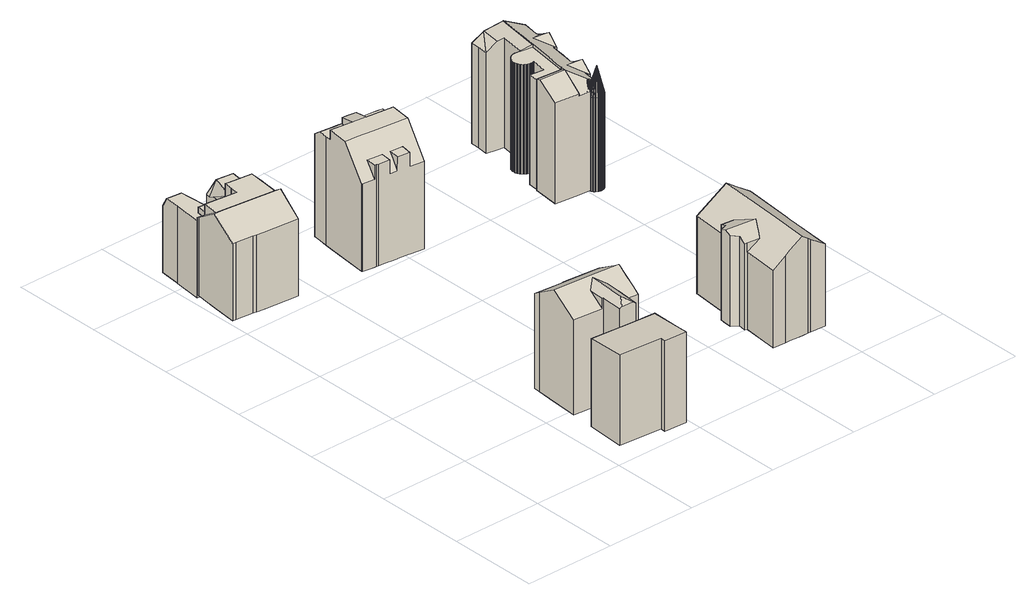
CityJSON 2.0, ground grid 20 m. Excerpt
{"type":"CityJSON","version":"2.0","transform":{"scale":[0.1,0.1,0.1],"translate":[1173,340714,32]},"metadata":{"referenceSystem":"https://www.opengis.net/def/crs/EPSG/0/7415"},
"CityObjects":{
"building1":{"type":"Building","children":["building1-1","building1-2"]},
"building1-1":{"type":"BuildingPart","attributes":{"measuredHeight":19.57,"roofType":"PULTDACH","HoeheDach":"54","NiedrigsteTraufeDesGebaeudes":"53","Blattnummer":"102081","HoeheGrund":"34"},"parents":["building1"],"geometry":[{"type":"Solid","lod":"2","boundaries":[[[[0,1,2,3]],[[0,4,5,1]],[[4,6,7,5]],[[7,6,8,9]],[[9,8,10,11]],[[11,10,12,13]],[[14,13,12,15]],[[4,0,3,16,15,12,10,8,6]],[[17,2,1,5,7,9,11,13,14]],[[16,17,14,15]],[[2,17,16,3]]]]}]},
"building1-2":{"type":"BuildingPart","attributes":{"measuredHeight":24.12,"roofType":"SATTELDACH","HoeheDach":"58","NiedrigsteTraufeDesGebaeudes":"55","Blattnummer":"102081","HoeheGrund":"34"},"parents":["building1"],"geometry":[{"type":"Solid","lod":"2","boundaries":[[[[18,19,20,21,22,23,24,25,26,27,28,29,30]],[[28,27,31,32,33,34,35,36,29]],[[37,38,20,19,39,40,41]],[[42,38,37]],[[42,43,44,45,21,20,38]],[[46,26,25,47]],[[47,25,24,48]],[[48,24,23,49]],[[50,36,35,51]],[[51,35,34,52]],[[52,34,33,53]],[[53,33,32,54]],[[54,32,31,55]],[[10,41,40,56]],[[18,39,19]],[[21,45,22]],[[57,44,43,8]],[[55,58,46,47,48,49,59,57,8,60,61,10,56,62,63,64,50,51,52,53,54]],[[61,60,8,43,42,37,41,10]],[[62,56,40,39,18,30,63]],[[59,49,23,22,45,44,57]],[[26,46,58,55,31,27]],[[30,29,36,50,64,63]]]]}]},
"building2":{"type":"Building","children":["building2-1","building2-2","building2-3"]},
"building2-1":{"type":"BuildingPart","attributes":{"measuredHeight":16.46,"roofType":"FLACHDACH","HoeheDach":"49","NiedrigsteTraufeDesGebaeudes":"46","Blattnummer":"102081","HoeheGrund":"32"},"parents":["building2"],"geometry":[{"type":"Solid","lod":"2","boundaries":[[[[65,66,67]],[[68,69,66,65]],[[70,71,72,68,65]],[[68,73,74,69]],[[75,71,70,76]],[[77,75,76,78,79,80,81,82,83,84]],[[67,66,69,74,82,81,80,79]],[[78,76,70,65,67,79]],[[73,85,86,84,83,82,74]],[[75,77,84,86,72,71]],[[68,72,86,85,73]]]]}]},
"building2-2":{"type":"BuildingPart","attributes":{"measuredHeight":16.63,"roofType":"FLACHDACH","HoeheDach":"49","NiedrigsteTraufeDesGebaeudes":"47","Blattnummer":"102081","HoeheGrund":"32"},"parents":["building2"],"geometry":[{"type":"Solid","lod":"2","boundaries":[[[[87,88,89]],[[90,91,87,89]],[[92,91,90]],[[93,94,95,96]],[[96,95,97,98]],[[99,100,101,102]],[[102,101,94,93]],[[103,104,105,106,99,102,93,96,98,107,108,109,110,111]],[[112,113,88,111,110,109,108,114]],[[106,105,92,90,100,99]],[[115,89,88,113,112,114,116]],[[105,104,103,111,88,87,91,92]],[[97,116,114,108,107,98]],[[101,100,90,89,115,116,97,95,94]]]]}]},
"building2-3":{"type":"BuildingPart","attributes":{"measuredHeight":20.28,"roofType":"SATTELDACH","HoeheDach":"53","NiedrigsteTraufeDesGebaeudes":"50","Blattnummer":"102081","HoeheGrund":"33"},"parents":["building2"],"geometry":[{"type":"Solid","lod":"2","boundaries":[[[[117,118,119,120]],[[120,119,121,122]],[[122,123,124,125,126,127,128,129,130,131,132,133,134,135,136,137,138,139,140,141,117,120]],[[142,126,125,124,123,122,121,143,144,145]],[[146,147,148,140,139,138,149]],[[150,151,152,136,135]],[[153,150,135,134,154]],[[127,126,142,155,156,128]],[[157,158,159,133,132,131]],[[144,143,121,119,118,160,148,147,161,150,162]],[[163,145,144,162,153,154,159,158]],[[164,165,156,155,142,145,163,158,157]],[[166,146,149,167,152,151]],[[128,156,165,129]],[[129,165,164,130]],[[130,164,157,131]],[[133,159,154,134]],[[162,150,153]],[[151,150,161,166]],[[136,152,167,137]],[[137,167,149,138]],[[166,161,147,146]],[[140,148,160,141]],[[141,160,118,117]]]]}]},
"building3":{"type":"Building","attributes":{"measuredHeight":25.5,"roofType":"PULTDACH","HoeheDach":"59","NiedrigsteTraufeDesGebaeudes":"52","Blattnummer":"102081","HoeheGrund":"33"},"geometry":[{"type":"Solid","lod":"2","boundaries":[[[[168,169,170,171,172,173,174,175,176,177,178,179,180,181,182,183,184,185,186]],[[187,188,189,190,191,192,193,194,195,196]],[[197,169,168,186,198,199]],[[200,201,202,203,204,205,206]],[[193,207,208,209,194]],[[210,211,212]],[[213,214,211,210]],[[215,173,172,171,216]],[[217,218,219,220]],[[199,195,194,197]],[[216,193,192,215]],[[221,185,184,222]],[[223,206,205]],[[204,203,224]],[[225,201,200,226]],[[227,182,181,228]],[[197,194,209,169]],[[171,207,193,216]],[[214,213,229]],[[230,178,177,231]],[[232,233,234,235,236,237,238,239,240,241,229,213,210,212,242,224,203,202,201,225]],[[243,244,245,239,238,237,236,235,234,233,232,225,226,246,217,220,247,248,249,250,221,222,251,227,228,252,253,230,231,254,255,256]],[[218,223,205,204,224,242,212,211,214,229,241,240,191,190,189,188,187,196,219]],[[219,196,195,199,198,249,248,247,220]],[[246,226,200,206,223,218,217]],[[240,239,245,244,243,256,174,173,215,192,191]],[[180,179,178,230,253,252,228,181]],[[176,175,174,256,255,254,231,177]],[[208,207,171,170,169,209]],[[183,182,227,251,222,184]],[[198,186,185,221,250,249]]]]}]},
"building4":{"type":"Building","attributes":{"measuredHeight":21.36,"roofType":"SATTELDACH","HoeheDach":"55","NiedrigsteTraufeDesGebaeudes":"50","Blattnummer":"102081","HoeheGrund":"34"},"geometry":[{"type":"Solid","lod":"2","boundaries":[[[[257,258,259,260,261,262,263]],[[261,264,265,266,267,262]],[[268,269,270,271,272,273,274,275,276,277,278]],[[260,259,279]],[[280,259,258,281]],[[281,258,257,282]],[[282,257,263,283]],[[284,267,266,285]],[[286,265,264]],[[287,275,274,288]],[[288,274,273,289]],[[290,270,269,291]],[[291,269,268,292]],[[293,294,295,296]],[[297,298,290,291,292,299,300,293,296,301,280,281,282,283,302,284,285,303,304,305,287,288,289]],[[295,306,279,259,280,301,296]],[[300,299,292,268,278,307,294,293]],[[290,298,297,289,273,272,271,270]],[[276,275,287,305,304,308]],[[266,265,286,308,304,303,285]],[[263,262,267,284,302,283]],[[294,307,278,277,276,308,286,264,261,260,279,306,295]]]]}]},
"building5":{"type":"Building","children":["building5-1","building5-2","building5-3","building5-4"]},
"building5-1":{"type":"BuildingPart","attributes":{"measuredHeight":24.46,"roofType":"SATTELDACH","HoeheDach":"57","NiedrigsteTraufeDesGebaeudes":"54","Blattnummer":"102081","HoeheGrund":"32"},"parents":["building5"],"geometry":[{"type":"Solid","lod":"2","boundaries":[[[[309,310,311,312]],[[310,313,314,311]],[[315,316,317,318,319,320,321,322,323,310,324]],[[325,326,327]],[[328,329,325,327]],[[330,331,332,333]],[[334,330,333]],[[310,309,324]],[[335,322,321,336]],[[336,321,320,337]],[[337,320,319,338]],[[338,319,318,339]],[[339,318,317,340]],[[340,317,316,341]],[[341,316,315,342]],[[310,343,313]],[[344,345,346,347]],[[347,346,348,349]],[[349,348,350,351]],[[351,350,352,353]],[[353,352,354,355]],[[356,357,358,359]],[[360,334,361,362]],[[363,364,365,366]],[[367,360,362,368,356,359,369,370,371,372,373,374,375,376,344,347,349,351,353,355,377,335,336,337,338,339,340,341,342,378,379,380,381,382,383,384,385,386,387,388,389,363,366,390,391,392,393]],[[394,395,396,397,364,363,389,388,387,386]],[[323,354,352,350,348,346,345,398,399,328,327,326,400,401,358,357,402,361,334,333,332,403,404,365,364,397,396,395,394,405,406,407,343,310]],[[407,406,405,394,386,385,384,383]],[[334,360,367,393,331,330]],[[329,373,372,371,326,325]],[[332,331,393,392,391,403]],[[391,390,366,365,404,403]],[[356,368,362,361,402,357]],[[326,371,370,400]],[[370,369,359,358,401,400]],[[344,376,375,399,398,345]],[[374,373,329,328,399,375]],[[335,377,355,354,323,322]],[[313,343,407,383,382,381,314]],[[378,342,315,324,309,312,379]],[[312,311,314,381,380,379]]]]}]},
"building5-2":{"type":"BuildingPart","attributes":{"measuredHeight":26.18,"roofType":"KEGELDACH","HoeheDach":"58","NiedrigsteTraufeDesGebaeudes":"52","Blattnummer":"102081","HoeheGrund":"32"},"parents":["building5"],"geometry":[{"type":"Solid","lod":"2","boundaries":[[[[408,409,410,411,412,413,414,415,416,417,418,419,420,421,422,423,424,425,426,427,428,429,430,431,432,433,434,435,436,437,438,439,440,441,442,443,444,445,446,447,448,449,450]],[[451,452,409,408]],[[453,452,451]],[[452,454,410,409]],[[453,454,452]],[[454,455,411,410]],[[453,455,454]],[[455,456,412,411]],[[453,456,455]],[[456,457,413,412]],[[453,457,456]],[[457,458,414,413]],[[453,458,457]],[[458,459,415,414]],[[453,459,458]],[[459,460,416,415]],[[453,460,459]],[[460,461,417,416]],[[453,461,460]],[[461,462,418,417]],[[453,462,461]],[[462,463,419,418]],[[453,463,462]],[[463,464,420,419]],[[453,464,463]],[[464,465,421,420]],[[453,465,464]],[[465,466,422,421]],[[453,466,465]],[[466,467,423,422]],[[453,467,466]],[[467,468,424,423]],[[453,468,467]],[[468,469,425,424]],[[453,469,468]],[[469,470,426,425]],[[453,470,469]],[[470,471,427,426]],[[453,471,470]],[[471,472,428,427]],[[453,472,471]],[[472,473,429,428]],[[453,473,472]],[[473,474,430,429]],[[453,474,473]],[[474,475,431,430]],[[453,475,474]],[[475,476,432,431]],[[453,476,475]],[[476,477,433,432]],[[453,477,476]],[[477,478,434,433]],[[453,478,477]],[[478,479,435,434]],[[453,479,478]],[[479,480,436,435]],[[453,480,479]],[[480,481,437,436]],[[453,481,480]],[[481,482,438,437]],[[453,482,481]],[[482,483,439,438]],[[453,483,482]],[[483,484,440,439]],[[453,484,483]],[[484,485,441,440]],[[453,485,484]],[[485,486,442,441]],[[453,486,485]],[[486,487,443,442]],[[453,487,486]],[[487,488,444,443]],[[453,488,487]],[[488,489,445,444]],[[453,489,488]],[[489,490,446,445]],[[453,490,489]],[[490,491,447,446]],[[453,491,490]],[[491,492,448,447]],[[453,492,491]],[[492,493,449,448]],[[453,493,492]],[[493,494,450,449]],[[453,494,493]],[[494,451,408,450]],[[453,451,494]]]]}]},
"building5-3":{"type":"BuildingPart","attributes":{"measuredHeight":24.13,"roofType":"PULTDACH","HoeheDach":"57","NiedrigsteTraufeDesGebaeudes":"54","Blattnummer":"102081","HoeheGrund":"33"},"parents":["building5"],"geometry":[{"type":"Solid","lod":"2","boundaries":[[[[495,496,497,498]],[[497,499,500,498]],[[501,502,503,504,496,495]],[[505,500,499,506]],[[507,504,503,508]],[[508,503,502,509]],[[509,502,501,510]],[[508,509,510,511,512,505,506,513,514,507]],[[497,496,504,507,514,513,506,499]],[[511,510,501,495,498,512]],[[498,500,505,512]]]]}]},
"building5-4":{"type":"BuildingPart","attributes":{"measuredHeight":23.59,"roofType":"FLACHDACH","HoeheDach":"56","NiedrigsteTraufeDesGebaeudes":"56","Blattnummer":"102081","HoeheGrund":"33"},"parents":["building5"],"geometry":[{"type":"Solid","lod":"2","boundaries":[[[[509,508,515,516,517,518,519,520,521,522,523,524,525,526,527,528,529,530,531,532,533,534,535,536,537,538,539,540,541,542,543,544,545,546,547,548,549,550,551,552,553,554,555,556,557]],[[558,559,538,537]],[[559,560,539,538]],[[560,561,540,539]],[[561,562,541,540]],[[563,564,565,566,567,568,569,570,571,572,573,574,575,576,577,578,562,561,560,559,558,579,580,581,582,583,584,585,586,587,588,589,590,591,592,593,594,595,596,597,598,599,600,601,502]],[[502,601,508,509]],[[601,600,515,508]],[[600,599,516,515]],[[599,598,517,516]],[[598,597,518,517]],[[597,596,519,518]],[[596,595,520,519]],[[595,594,521,520]],[[594,593,522,521]],[[593,592,523,522]],[[592,591,524,523]],[[591,590,525,524]],[[590,589,526,525]],[[589,588,527,526]],[[588,587,528,527]],[[587,586,529,528]],[[586,585,530,529]],[[585,584,531,530]],[[584,583,532,531]],[[583,582,533,532]],[[582,581,534,533]],[[581,580,535,534]],[[580,579,536,535]],[[579,558,537,536]],[[562,578,542,541]],[[578,577,543,542]],[[577,576,544,543]],[[576,575,545,544]],[[575,574,546,545]],[[574,573,547,546]],[[573,572,548,547]],[[572,571,549,548]],[[571,570,550,549]],[[570,569,551,550]],[[569,568,552,551]],[[568,567,553,552]],[[567,566,554,553]],[[566,565,555,554]],[[565,564,556,555]],[[564,563,557,556]],[[563,502,509,557]]]]}]}
},
"vertices":[
[372,5,24],[372,5,219],[321,8,219],[321,8,24],[374,33,24],[374,33,217],[379,100,24],[379,100,213],[335,103,24],[335,103,213],[298,106,24],[298,106,213],[232,111,24],[232,111,213],[226,26,219],[226,26,24],[322,18,24],[322,18,219],
[300,156,229],[303,193,251],[324,211,263],[343,190,251],[340,154,229],[383,150,229],[385,166,238],[386,188,252],[388,207,264],[388,209,265],[322,214,265],[239,220,265],[235,162,229],[388,211,263],[392,267,229],[312,274,229],[303,274,229],[243,279,229],[243,266,237],[303,106,255],[318,125,263],[300,156,251],[302,156,252],[298,106,252],[330,104,255],[335,103,252],[339,154,252],[340,154,251],[388,207,24],[386,188,24],[385,166,24],[383,150,24],[243,266,24],[243,279,24],[303,274,24],[312,274,24],[392,267,24],[388,211,24],[302,156,24],[339,154,24],[388,209,24],[340,154,24],[330,104,24],[303,106,24],[300,156,24],[235,162,24],[239,220,24],
[120,982,169],[124,1030,143],[118,982,144],[140,1041,169],[125,1042,137],[170,976,169],[175,1021,169],[177,1036,169],[127,1053,138],[127,1053,137],[175,1021,4],[170,976,4],[177,1036,4],[120,982,4],[118,982,4],[124,1030,4],[125,1042,4],[127,1053,4],[144,1051,4],[179,1047,4],[144,1051,138],[179,1047,138],
[82,1046,147],[83,1058,147],[61,1049,169],[66,971,169],[81,1041,148],[73,970,148],[17,956,3],[17,956,169],[24,1017,169],[24,1017,3],[25,1020,169],[25,1020,3],[37,975,3],[37,975,169],[34,954,169],[34,954,3],[82,1046,3],[81,1041,3],[73,970,3],[66,971,3],[28,1052,3],[30,1065,3],[48,1063,3],[60,1061,3],[83,1058,3],[48,1063,147],[60,1061,147],[30,1065,147],[46,1050,169],[28,1052,169],
[118,982,10],[118,982,199],[170,976,199],[170,976,10],[166,942,199],[166,942,10],[166,940,10],[162,904,10],[159,885,10],[152,828,10],[74,836,10],[58,838,10],[50,839,10],[12,843,10],[4,844,10],[10,902,10],[16,950,10],[17,956,10],[34,954,10],[37,975,10],[73,970,10],[72,967,10],[107,963,10],[108,962,10],[110,983,10],[152,828,176],[166,940,199],[162,904,199],[159,885,212],[107,963,182],[107,963,199],[108,962,199],[72,967,182],[34,954,199],[34,954,182],[37,975,182],[34,954,176],[17,956,176],[74,836,176],[58,838,176],[4,844,176],[10,902,212],[16,950,180],[110,983,199],[105,946,199],[30,919,199],[27,900,212],[12,843,176],[50,839,176],[105,946,182],[73,970,182],
[339,941,246],[360,939,246],[374,937,246],[390,935,246],[419,932,246],[450,928,246],[453,946,233],[421,949,233],[393,953,233],[388,953,233],[390,967,223],[378,969,223],[364,970,223],[343,973,223],[342,959,233],[341,959,233],[314,962,233],[312,962,233],[310,944,246],[328,861,267],[363,857,267],[380,855,267],[408,852,267],[440,848,267],[446,895,267],[386,902,267],[356,906,267],[306,912,267],[300,864,267],[356,906,246],[307,925,246],[306,912,246],[327,808,231],[330,807,231],[347,805,231],[356,804,231],[359,828,231],[325,832,231],[322,808,231],[390,935,260],[374,937,260],[360,939,260],[374,802,231],[377,826,231],[373,802,201],[401,799,231],[405,823,231],[446,895,246],[386,902,246],[296,811,12],[296,811,201],[294,812,201],[294,812,12],[312,962,12],[314,962,12],[322,808,201],[356,804,201],[330,807,12],[327,808,12],[342,959,12],[343,973,12],[401,799,201],[390,967,12],[388,953,12],[347,805,12],[356,804,12],[357,804,12],[373,802,12],[374,802,12],[401,799,12],[402,799,12],[433,795,12],[433,795,201],[402,799,201],[357,804,201],[450,928,12],[446,895,12],[440,848,12],[322,808,12],[300,864,12],[306,912,12],[307,925,12],[310,944,12],[341,959,12],[364,970,12],[378,969,12],[393,953,12],[421,949,12],[453,946,12],
[677,199,211],[675,182,204],[680,181,204],[708,178,204],[732,216,219],[665,223,219],[664,210,214],[715,258,204],[688,261,204],[686,247,209],[666,237,214],[755,97,222],[761,97,217],[795,95,194],[805,203,194],[807,218,194],[817,326,194],[783,328,217],[778,329,221],[762,330,232],[748,179,232],[740,97,232],[680,181,185],[680,181,18],[675,182,18],[677,199,18],[664,210,18],[666,237,18],[686,247,18],[688,261,185],[778,329,18],[783,328,18],[817,326,18],[795,95,18],[761,97,18],[755,97,18],[700,99,18],[700,99,204],[671,100,184],[671,100,18],[807,218,18],[805,203,18],[740,97,18],[712,99,18],[672,102,18],[665,223,18],[688,261,18],[695,337,18],[762,330,18],[672,102,184],[712,99,213],[695,337,185],
[780,756,222],[788,804,248],[732,809,248],[727,762,222],[789,815,244],[733,820,244],[806,754,218],[806,756,220],[806,759,222],[807,763,224],[809,765,225],[810,768,227],[813,770,229],[815,772,230],[817,773,231],[780,756,218],[850,825,236],[854,852,218],[816,829,236],[845,799,218],[846,799,218],[868,937,236],[872,963,219],[870,964,219],[833,941,236],[863,910,218],[815,772,4],[813,770,4],[810,768,4],[809,765,4],[807,763,4],[806,759,4],[806,756,4],[806,754,4],[789,815,248],[832,773,4],[832,773,223],[831,773,224],[831,773,4],[827,774,226],[827,774,4],[824,774,227],[824,774,4],[821,774,229],[821,774,4],[818,773,230],[818,773,4],[850,889,4],[850,889,223],[848,876,223],[848,876,4],[863,910,4],[853,911,223],[853,911,4],[820,1010,4],[820,1010,248],[868,1002,223],[868,1002,4],[868,937,4],[853,910,4],[844,854,4],[844,853,4],[854,852,4],[850,825,4],[846,799,4],[845,799,4],[836,800,4],[836,799,4],[817,773,4],[780,756,4],[727,762,4],[732,809,4],[733,820,4],[789,815,4],[790,815,4],[792,831,4],[797,859,4],[805,912,4],[805,915,4],[810,943,4],[814,971,4],[862,967,4],[862,965,4],[870,964,4],[872,963,4],[805,912,248],[805,915,248],[810,943,248],[814,971,248],[836,799,223],[836,800,223],[844,853,223],[844,854,223],[853,910,223],[862,965,223],[862,967,223],[797,859,248],[792,831,248],[790,815,248],
[832,773,3],[833,772,3],[835,770,3],[836,769,3],[838,767,3],[838,765,3],[839,763,3],[840,761,3],[840,759,3],[840,757,3],[839,755,3],[839,753,3],[838,751,3],[837,749,3],[835,747,3],[834,746,3],[832,744,3],[830,743,3],[828,742,3],[826,742,3],[824,741,3],[821,741,3],[819,742,3],[817,742,3],[815,743,3],[813,745,3],[811,746,3],[809,748,3],[808,750,3],[807,752,3],[806,754,3],[806,756,3],[806,759,3],[807,763,3],[809,765,3],[810,768,3],[813,770,3],[815,772,3],[818,773,3],[821,774,3],[824,774,3],[827,774,3],[831,773,3],[832,773,205],[833,772,205],[824,757,265],[835,770,205],[836,769,205],[838,767,205],[838,765,205],[839,763,205],[840,761,205],[840,759,205],[840,757,205],[839,755,205],[839,753,205],[838,751,205],[837,749,205],[835,747,205],[834,746,205],[832,744,205],[830,743,205],[828,742,205],[826,742,205],[824,741,205],[821,741,205],[819,742,205],[817,742,205],[815,743,205],[813,745,205],[811,746,205],[809,748,205],[808,750,205],[807,752,205],[806,754,205],[806,756,205],[806,759,205],[807,763,205],[809,765,205],[810,768,205],[813,770,205],[815,772,205],[818,773,205],[821,774,205],[824,774,205],[827,774,205],[831,773,205],
[771,972,240],[778,1016,240],[777,1016,239],[748,976,223],[752,1020,223],[751,1002,223],[787,970,242],[778,916,242],[805,912,247],[820,1010,247],[751,1002,6],[752,1020,6],[820,1010,6],[805,912,6],[778,916,6],[787,970,6],[771,972,6],[748,976,6],[777,1016,6],[778,1016,6],
[790,815,6],[733,820,6],[735,842,6],[766,838,6],[772,872,6],[770,871,6],[767,871,6],[765,871,6],[763,871,6],[761,871,6],[759,872,6],[757,873,6],[755,874,6],[753,875,6],[752,876,6],[750,877,6],[748,879,6],[747,880,6],[746,882,6],[745,884,6],[744,886,6],[744,888,6],[743,890,6],[743,892,6],[743,895,6],[743,897,6],[743,899,6],[744,901,6],[745,903,6],[745,905,6],[747,907,6],[748,908,6],[749,910,6],[751,912,6],[752,913,6],[754,914,6],[756,915,6],[758,916,6],[760,917,6],[762,917,6],[764,917,6],[766,917,6],[768,917,6],[743,890,242],[743,892,242],[743,895,242],[743,897,242],[743,899,242],[768,917,242],[766,917,242],[764,917,242],[762,917,242],[760,917,242],[758,916,242],[756,915,242],[754,914,242],[752,913,242],[751,912,242],[749,910,242],[748,908,242],[747,907,242],[745,905,242],[745,903,242],[744,901,242],[744,888,242],[744,886,242],[745,884,242],[746,882,242],[747,880,242],[748,879,242],[750,877,242],[752,876,242],[753,875,242],[755,874,242],[757,873,242],[759,872,242],[761,871,242],[763,871,242],[765,871,242],[767,871,242],[770,871,242],[772,872,242],[766,838,242],[735,842,242],[733,820,242],[790,815,242],[805,912,242]
]}
